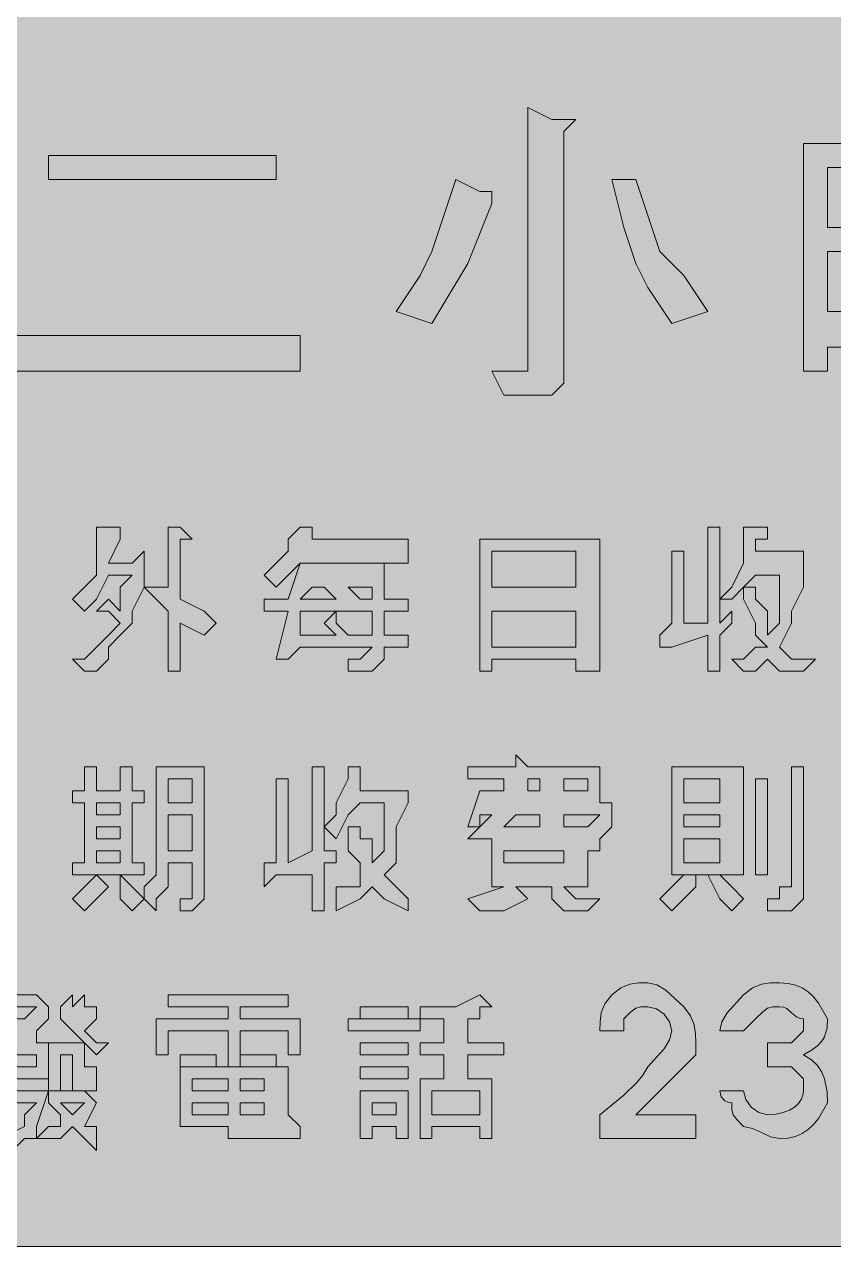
# Model space of a CAD drawing. Header units: metres. Extents: x 10 to 558, y 11 to 260.
# Drawn here: x 172.9 to 253.9, y 11.3 to 133.6 of the extents above; entities that cross this region are included whole.
import ezdxf

# ---------------------------------------------------------------- set-up
doc = ezdxf.new("R2010")
doc.units = ezdxf.units.M
doc.layers.add('FILL_BLUE_0000FF', color=7, linetype='Continuous', true_color=0x0000ff)
doc.layers.add('FILL_WHITE_FFFFFF', color=7, linetype='Continuous', true_color=0xffffff)

msp = doc.modelspace()

# ---------------------------------------------------------------- hatches: boundary and pattern name
at = {"layer": 'FILL_BLUE_0000FF', "true_color": 0x0000ff}
h = msp.add_hatch(color=7, dxfattribs=at)
h.dxf.hatch_style = 1
h.paths.add_polyline_path([(551.8, 259.63), (552.54, 259.47), (553.8, 258.93), (554.83, 258.16), (555.75, 257.28), (556.54, 256.78), (557.14, 256.19), (557.56, 255.55), (557.85, 254.88), (558.11, 253.57), (558.15, 252.48), (558.15, 18.48), (558.15, 16.08), (555.75, 13.68), (554.83, 12.8), (553.8, 12.03), (552.54, 11.49), (551.8, 11.33), (550.95, 11.28), (16.95, 11.28), (16.05, 11.3), (15.15, 11.43), (14.25, 11.79), (13.35, 12.48), (12.6, 12.63), (11.83, 12.99), (10.95, 13.68), (10.55, 14.18), (10.26, 14.77), (9.9, 16.08), (9.75, 18.48), (9.75, 252.48), (9.75, 254.88), (9.94, 255.76), (10.35, 256.53), (10.95, 257.28), (11.83, 257.99), (12.6, 258.48), (13.14, 258.97), (13.3, 259.28), (13.35, 259.68), (16.95, 259.68), (550.95, 259.68), (551.8, 259.63)])
at = {"layer": 'FILL_WHITE_FFFFFF', "true_color": 0xffffff}
h = msp.add_hatch(color=7, dxfattribs=at)
h.dxf.hatch_style = 1
h.paths.add_polyline_path([(226.95, 124.08), (228.15, 124.08), (226.95, 122.88), (226.95, 100.08), (226.95, 97.68), (225.75, 96.48), (224.55, 96.48), (223.35, 96.48), (220.95, 96.48), (219.75, 98.88), (222.15, 98.88), (223.35, 98.88), (223.35, 100.08), (223.35, 125.28), (225.75, 124.08), (226.95, 124.08)])
h = msp.add_hatch(color=7, dxfattribs=at)
h.dxf.hatch_style = 1
h.paths.add_polyline_path([(256.95, 100.08), (256.95, 101.28), (253.35, 101.28), (253.35, 98.88), (250.95, 98.88), (250.95, 100.08), (250.95, 121.68), (259.35, 121.68), (259.35, 100.08), (256.95, 100.08)])
h.paths.add_polyline_path([(253.35, 119.28), (253.35, 113.28), (256.95, 113.28), (256.95, 119.28), (253.35, 119.28)], flags=16)
h.paths.add_polyline_path([(256.95, 110.88), (253.35, 110.88), (253.35, 104.88), (256.95, 104.88), (256.95, 110.88)], flags=16)
h = msp.add_hatch(color=7, dxfattribs=at)
h.dxf.hatch_style = 1
h.paths.add_polyline_path([(198.15, 120.48), (198.15, 118.08), (175.35, 118.08), (175.35, 120.48), (198.15, 120.48)])
h = msp.add_hatch(color=7, dxfattribs=at)
h.dxf.hatch_style = 1
h.paths.add_polyline_path([(212.55, 108.48), (213.75, 110.88), (214.95, 114.48), (216.15, 118.08), (218.55, 116.88), (219.75, 116.88), (219.75, 115.68), (217.35, 109.68), (213.75, 103.68), (210.15, 104.88), (212.55, 108.48)])
h = msp.add_hatch(color=7, dxfattribs=at)
h.dxf.hatch_style = 1
h.paths.add_polyline_path([(235.35, 107.28), (234.15, 109.68), (232.95, 113.28), (231.75, 118.08), (234.15, 118.08), (235.35, 114.48), (236.55, 110.88), (238.95, 108.48), (241.35, 104.88), (237.75, 103.68), (235.35, 107.28)])
h = msp.add_hatch(color=7, dxfattribs=at)
h.dxf.hatch_style = 1
h.paths.add_polyline_path([(200.55, 102.48), (200.55, 98.88), (171.75, 98.88), (171.75, 102.48), (200.55, 102.48)])
h = msp.add_hatch(color=7, dxfattribs=at)
h.dxf.hatch_style = 1
h.paths.add_polyline_path([(182.55, 83.28), (182.55, 82.08), (181.35, 79.68), (183.75, 79.68), (184.95, 80.88), (184.95, 79.68), (184.95, 77.28), (183.75, 74.88), (183.75, 73.68), (182.55, 72.48), (181.35, 71.28), (181.35, 70.08), (180.15, 68.88), (178.95, 68.88), (177.75, 70.08), (178.95, 70.08), (180.15, 71.28), (181.35, 72.48), (182.55, 73.68), (181.35, 74.88), (180.15, 74.88), (181.35, 76.08), (182.55, 74.88), (182.55, 77.28), (183.75, 78.48), (181.35, 78.48), (180.15, 76.08), (178.95, 74.88), (177.75, 76.08), (178.95, 77.28), (180.15, 78.48), (180.15, 80.88), (180.15, 83.28), (181.35, 83.28), (182.55, 83.28)])
h = msp.add_hatch(color=7, dxfattribs=at)
h.dxf.hatch_style = 1
h.paths.add_polyline_path([(189.75, 82.08), (188.55, 82.08), (188.55, 76.08), (190.95, 74.88), (192.15, 73.68), (190.95, 72.48), (188.55, 73.68), (188.55, 68.88), (187.35, 68.88), (187.35, 74.88), (186.15, 76.08), (184.95, 77.28), (186.15, 77.28), (187.35, 77.28), (187.35, 83.28), (188.55, 83.28), (189.75, 82.08)])
h = msp.add_hatch(color=7, dxfattribs=at)
h.dxf.hatch_style = 1
h.paths.add_polyline_path([(198.15, 79.68), (199.35, 80.88), (199.35, 82.08), (200.55, 83.28), (201.75, 83.28), (201.75, 82.08), (211.35, 82.08), (211.35, 79.68), (200.55, 79.68), (198.15, 77.28), (196.95, 78.48), (198.15, 79.68)])
h = msp.add_hatch(color=7, dxfattribs=at)
h.dxf.hatch_style = 1
h.paths.add_polyline_path([(241.35, 73.68), (241.35, 83.28), (242.55, 83.28), (242.55, 82.08), (242.55, 73.68), (243.75, 74.88), (243.75, 73.68), (242.55, 72.48), (242.55, 68.88), (241.35, 68.88), (241.35, 72.48), (237.75, 71.28), (236.55, 71.28), (236.55, 72.48), (237.75, 73.68), (237.75, 80.88), (238.95, 80.88), (238.95, 73.68), (241.35, 73.68)])
h = msp.add_hatch(color=7, dxfattribs=at)
h.dxf.hatch_style = 1
h.paths.add_polyline_path([(242.55, 76.08), (243.75, 77.28), (244.95, 79.68), (244.95, 80.88), (244.95, 83.28), (246.15, 83.28), (247.35, 83.28), (247.35, 82.08), (246.15, 82.08), (246.15, 80.88), (250.95, 80.88), (250.95, 78.48), (250.95, 77.28), (249.75, 74.88), (249.75, 73.68), (248.55, 71.28), (249.75, 70.08), (252.15, 70.08), (250.95, 68.88), (248.55, 68.88), (247.35, 70.08), (246.15, 68.88), (244.95, 68.88), (243.75, 70.08), (244.95, 70.08), (246.15, 71.28), (247.35, 71.28), (246.15, 72.48), (246.15, 73.68), (244.95, 76.08), (244.95, 77.28), (243.75, 76.08), (242.55, 76.08)])
h.paths.add_polyline_path([(246.15, 77.28), (246.15, 76.08), (247.35, 74.88), (247.35, 73.68), (247.35, 72.48), (248.55, 73.68), (248.55, 74.88), (248.55, 77.28), (248.55, 78.48), (246.15, 78.48), (244.95, 77.28), (246.15, 77.28)], flags=16)
h = msp.add_hatch(color=7, dxfattribs=at)
h.dxf.hatch_style = 1
h.paths.add_polyline_path([(230.55, 68.88), (228.15, 68.88), (228.15, 70.08), (219.75, 70.08), (219.75, 68.88), (218.55, 68.88), (218.55, 82.08), (230.55, 82.08), (230.55, 68.88)])
h.paths.add_polyline_path([(219.75, 74.88), (219.75, 71.28), (228.15, 71.28), (228.15, 74.88), (219.75, 74.88)], flags=16)
h.paths.add_polyline_path([(228.15, 80.88), (219.75, 80.88), (219.75, 77.28), (228.15, 77.28), (228.15, 80.88)], flags=16)
h = msp.add_hatch(color=7, dxfattribs=at)
h.dxf.hatch_style = 1
h.paths.add_polyline_path([(211.35, 76.08), (211.35, 74.88), (208.95, 74.88), (208.95, 72.48), (211.35, 72.48), (211.35, 71.28), (208.95, 71.28), (208.95, 70.08), (207.75, 68.88), (206.55, 68.88), (205.35, 68.88), (205.35, 70.08), (206.55, 70.08), (207.75, 71.28), (200.55, 71.28), (199.35, 70.08), (198.15, 70.08), (199.35, 74.88), (196.95, 74.88), (196.95, 76.08), (199.35, 76.08), (200.55, 79.68), (208.95, 79.68), (208.95, 76.08), (211.35, 76.08)])
h.paths.add_polyline_path([(205.35, 77.28), (206.55, 76.08), (207.75, 76.08), (207.75, 77.28), (205.35, 77.28)], flags=16)
h.paths.add_polyline_path([(201.75, 77.28), (200.55, 76.08), (204.15, 76.08), (202.95, 77.28), (201.75, 77.28)], flags=16)
h.paths.add_polyline_path([(207.75, 72.48), (207.75, 74.88), (204.15, 74.88), (204.15, 73.68), (205.35, 72.48), (207.75, 72.48)], flags=16)
h.paths.add_polyline_path([(200.55, 74.88), (200.55, 72.48), (204.15, 72.48), (202.95, 73.68), (204.15, 74.88), (200.55, 74.88)], flags=16)
h = msp.add_hatch(color=7, dxfattribs=at)
h.dxf.hatch_style = 1
h.paths.add_polyline_path([(222.15, 59.28), (222.15, 60.48), (223.35, 59.28), (224.55, 59.28), (225.75, 59.28), (226.95, 59.28), (230.55, 59.28), (230.55, 55.68), (231.75, 55.68), (231.75, 53.28), (230.55, 52.08), (230.55, 50.88), (229.35, 50.88), (229.35, 47.28), (226.95, 47.28), (228.15, 46.08), (230.55, 46.08), (229.35, 44.88), (226.95, 44.88), (225.75, 46.08), (225.75, 47.28), (222.15, 47.28), (223.35, 46.08), (220.95, 44.88), (218.55, 44.88), (217.35, 46.08), (220.95, 47.28), (219.75, 47.28), (219.75, 52.08), (218.55, 52.08), (217.35, 52.08), (218.55, 53.28), (217.35, 53.28), (218.55, 56.88), (220.95, 56.88), (220.95, 58.08), (217.35, 58.08), (217.35, 59.28), (222.15, 59.28)])
h.paths.add_polyline_path([(219.75, 54.48), (218.55, 54.48), (218.55, 53.28), (219.75, 54.48)], flags=16)
h.paths.add_polyline_path([(224.55, 58.08), (223.35, 58.08), (223.35, 56.88), (224.55, 56.88), (224.55, 58.08)], flags=16)
h.paths.add_polyline_path([(229.35, 56.88), (229.35, 58.08), (226.95, 58.08), (226.95, 56.88), (229.35, 56.88)], flags=16)
h.paths.add_polyline_path([(224.55, 53.28), (224.55, 54.48), (222.15, 54.48), (220.95, 53.28), (224.55, 53.28)], flags=16)
h.paths.add_polyline_path([(230.55, 54.48), (226.95, 54.48), (226.95, 53.28), (229.35, 53.28), (230.55, 54.48)], flags=16)
h.paths.add_polyline_path([(226.95, 50.88), (220.95, 50.88), (220.95, 49.68), (226.95, 49.68), (226.95, 50.88)], flags=16)
h = msp.add_hatch(color=7, dxfattribs=at)
h.dxf.hatch_style = 1
h.paths.add_polyline_path([(183.75, 49.68), (184.95, 49.68), (184.95, 48.48), (177.75, 48.48), (177.75, 49.68), (178.95, 49.68), (178.95, 55.68), (177.75, 55.68), (177.75, 56.88), (178.95, 56.88), (178.95, 59.28), (180.15, 59.28), (180.15, 56.88), (182.55, 56.88), (182.55, 59.28), (183.75, 59.28), (183.75, 56.88), (184.95, 56.88), (184.95, 55.68), (183.75, 55.68), (183.75, 49.68)])
h.paths.add_polyline_path([(180.15, 52.08), (182.55, 52.08), (182.55, 53.28), (180.15, 53.28), (180.15, 52.08)], flags=16)
h.paths.add_polyline_path([(180.15, 50.88), (180.15, 49.68), (182.55, 49.68), (182.55, 50.88), (180.15, 50.88)], flags=16)
h.paths.add_polyline_path([(182.55, 55.68), (180.15, 55.68), (180.15, 54.48), (182.55, 54.48), (182.55, 55.68)], flags=16)
h = msp.add_hatch(color=7, dxfattribs=at)
h.dxf.hatch_style = 1
h.paths.add_polyline_path([(190.95, 46.08), (189.75, 44.88), (188.55, 44.88), (188.55, 46.08), (189.75, 46.08), (189.75, 47.28), (189.75, 49.68), (187.35, 49.68), (187.35, 48.48), (187.35, 47.28), (186.15, 46.08), (186.15, 44.88), (184.95, 46.08), (184.95, 47.28), (186.15, 48.48), (186.15, 50.88), (186.15, 53.28), (186.15, 59.28), (190.95, 59.28), (190.95, 47.28), (190.95, 46.08)])
h.paths.add_polyline_path([(187.35, 54.48), (187.35, 50.88), (189.75, 50.88), (189.75, 54.48), (187.35, 54.48)], flags=16)
h.paths.add_polyline_path([(189.75, 58.08), (187.35, 58.08), (187.35, 55.68), (189.75, 55.68), (189.75, 58.08)], flags=16)
h = msp.add_hatch(color=7, dxfattribs=at)
h.dxf.hatch_style = 1
h.paths.add_polyline_path([(198.15, 49.68), (198.15, 58.08), (199.35, 58.08), (199.35, 56.88), (199.35, 49.68), (201.75, 50.88), (201.75, 59.28), (202.95, 59.28), (202.95, 50.88), (204.15, 50.88), (204.15, 49.68), (202.95, 49.68), (202.95, 44.88), (201.75, 44.88), (201.75, 48.48), (198.15, 48.48), (196.95, 47.28), (196.95, 48.48), (196.95, 49.68), (198.15, 49.68)])
h = msp.add_hatch(color=7, dxfattribs=at)
h.dxf.hatch_style = 1
h.paths.add_polyline_path([(211.35, 56.88), (211.35, 55.68), (210.15, 53.28), (210.15, 52.08), (210.15, 49.68), (208.95, 48.48), (210.15, 47.28), (211.35, 46.08), (211.35, 44.88), (208.95, 46.08), (207.75, 47.28), (206.55, 46.08), (204.15, 44.88), (204.15, 46.08), (204.15, 47.28), (205.35, 47.28), (206.55, 47.28), (206.55, 48.48), (206.55, 49.68), (205.35, 50.88), (205.35, 52.08), (205.35, 53.28), (206.55, 53.28), (206.55, 52.08), (207.75, 52.08), (207.75, 50.88), (207.75, 49.68), (208.95, 50.88), (208.95, 52.08), (208.95, 53.28), (208.95, 55.68), (206.55, 55.68), (205.35, 54.48), (204.15, 52.08), (202.95, 53.28), (204.15, 54.48), (204.15, 55.68), (205.35, 58.08), (205.35, 59.28), (206.55, 59.28), (206.55, 56.88), (211.35, 56.88)])
h = msp.add_hatch(color=7, dxfattribs=at)
h.dxf.hatch_style = 1
h.paths.add_polyline_path([(237.75, 59.28), (244.95, 59.28), (244.95, 48.48), (237.75, 48.48), (237.75, 59.28)])
h.paths.add_polyline_path([(238.95, 53.28), (242.55, 53.28), (242.55, 54.48), (238.95, 54.48), (238.95, 53.28)], flags=16)
h.paths.add_polyline_path([(238.95, 58.08), (238.95, 55.68), (242.55, 55.68), (242.55, 58.08), (238.95, 58.08)], flags=16)
h.paths.add_polyline_path([(242.55, 52.08), (238.95, 52.08), (238.95, 49.68), (242.55, 49.68), (242.55, 52.08)], flags=16)
h = msp.add_hatch(color=7, dxfattribs=at)
h.dxf.hatch_style = 1
h.paths.add_polyline_path([(250.95, 59.28), (250.95, 47.28), (250.95, 46.08), (249.75, 44.88), (248.55, 44.88), (247.35, 44.88), (247.35, 46.08), (248.55, 46.08), (248.55, 47.28), (249.75, 47.28), (249.75, 59.28), (250.95, 59.28)])
h = msp.add_hatch(color=7, dxfattribs=at)
h.dxf.hatch_style = 1
h.paths.add_polyline_path([(247.35, 58.08), (247.35, 56.88), (247.35, 48.48), (246.15, 48.48), (246.15, 58.08), (247.35, 58.08)])
h = msp.add_hatch(color=7, dxfattribs=at)
h.dxf.hatch_style = 1
h.paths.add_polyline_path([(178.95, 47.28), (180.15, 48.48), (181.35, 47.28), (180.15, 46.08), (178.95, 44.88), (177.75, 46.08), (178.95, 47.28)])
h = msp.add_hatch(color=7, dxfattribs=at)
h.dxf.hatch_style = 1
h.paths.add_polyline_path([(183.75, 47.28), (184.95, 46.08), (183.75, 44.88), (182.55, 46.08), (182.55, 47.28), (182.55, 48.48), (183.75, 47.28)])
h = msp.add_hatch(color=7, dxfattribs=at)
h.dxf.hatch_style = 1
h.paths.add_polyline_path([(237.75, 47.28), (238.95, 48.48), (240.15, 48.48), (240.15, 47.28), (238.95, 46.08), (237.75, 44.88), (236.55, 46.08), (237.75, 47.28)])
h = msp.add_hatch(color=7, dxfattribs=at)
h.dxf.hatch_style = 1
h.paths.add_polyline_path([(242.55, 46.08), (241.35, 48.48), (242.55, 48.48), (243.75, 47.28), (244.95, 46.08), (243.75, 44.88), (242.55, 46.08)])
h = msp.add_hatch(color=7, dxfattribs=at)
h.dxf.hatch_style = 1
h.paths.add_polyline_path([(230.55, 32.88), (230.57, 33.78), (230.7, 34.68), (231.06, 35.58), (231.75, 36.48), (232.65, 37.17), (233.55, 37.53), (234.45, 37.66), (235.35, 37.68), (236.25, 37.47), (237.15, 36.93), (238.95, 35.28), (239.64, 34.38), (240, 33.48), (240.13, 32.58), (240.15, 31.68), (240.15, 30.48), (234.15, 24.48), (240.15, 24.48), (240.15, 22.08), (230.55, 22.08), (230.55, 24.48), (232.95, 26.43), (234.26, 27.69), (234.85, 28.43), (235.35, 29.28), (237, 31.08), (237.54, 31.98), (237.75, 32.88), (237.54, 33.76), (237, 34.53), (236.23, 35.07), (235.35, 35.28), (234.64, 35.26), (234.15, 35.13), (233.66, 34.77), (232.95, 34.08), (232.95, 32.88), (230.55, 32.88)])
h = msp.add_hatch(color=7, dxfattribs=at)
h.dxf.hatch_style = 1
h.paths.add_polyline_path([(250.95, 28.08), (249.75, 29.28), (247.35, 29.28), (247.35, 31.68), (248.55, 31.68), (249.75, 31.68), (250.95, 32.88), (250.95, 34.08), (250.55, 34.13), (250.24, 34.27), (249.75, 34.68), (249.26, 35.09), (248.95, 35.23), (248.55, 35.28), (247.84, 35.26), (247.35, 35.13), (246.86, 34.77), (246.15, 34.08), (244.95, 32.88), (242.55, 32.88), (242.76, 33.78), (243.3, 34.68), (244.95, 36.48), (245.85, 37.17), (246.75, 37.53), (247.65, 37.66), (248.55, 37.68), (249.4, 37.62), (250.14, 37.45), (250.81, 37.17), (251.4, 36.78), (251.94, 36.27), (252.43, 35.65), (253.35, 34.08), (253.31, 33.18), (253.05, 32.28), (252.76, 31.83), (252.34, 31.38), (251.74, 30.93), (250.95, 30.48), (251.74, 29.98), (252.34, 29.39), (252.76, 28.75), (253.05, 28.08), (253.31, 26.77), (253.35, 25.68), (252.43, 24.1), (251.94, 23.49), (251.4, 22.98), (250.81, 22.59), (250.14, 22.3), (249.4, 22.14), (248.55, 22.08), (247.65, 22.27), (246.75, 22.68), (245.85, 23.09), (244.95, 23.28), (244.26, 23.99), (243.9, 24.48), (243.77, 24.97), (243.75, 25.68), (243.35, 25.73), (243.06, 25.87), (242.7, 26.28), (242.55, 26.88), (244.95, 26.88), (245.16, 26), (245.7, 25.23), (246.47, 24.69), (247.35, 24.48), (248.19, 24.53), (248.92, 24.69), (249.54, 24.92), (250.05, 25.23), (250.44, 25.59), (250.72, 26), (250.89, 26.43), (250.95, 26.88), (250.95, 28.08)])
h = msp.add_hatch(color=7, dxfattribs=at)
h.dxf.hatch_style = 1
h.paths.add_polyline_path([(175.35, 28.08), (171.75, 28.08), (171.75, 26.88), (175.35, 26.88), (174.15, 23.28), (174.15, 22.08), (172.95, 22.08), (171.75, 20.88), (170.55, 22.08), (172.95, 23.28), (172.95, 24.48), (174.15, 25.68), (171.75, 25.68), (171.75, 24.48), (170.55, 24.48), (171.75, 29.28), (174.15, 29.28), (174.15, 30.48), (171.75, 30.48), (170.55, 30.48), (170.55, 31.68), (171.75, 31.68), (171.75, 32.88), (170.55, 34.08), (171.75, 34.08), (172.95, 34.08), (174.15, 35.28), (171.75, 35.28), (171.75, 36.48), (174.15, 36.48), (175.35, 35.28), (175.35, 34.08), (174.15, 32.88), (174.15, 31.68), (175.35, 31.68), (175.35, 28.08)])
h = msp.add_hatch(color=7, dxfattribs=at)
h.dxf.hatch_style = 1
h.paths.add_polyline_path([(180.15, 30.48), (178.95, 31.68), (177.75, 32.88), (176.55, 34.08), (176.55, 35.28), (177.75, 36.48), (177.75, 35.28), (178.95, 36.48), (178.95, 35.28), (180.15, 35.28), (180.15, 34.08), (178.95, 32.88), (180.15, 31.68), (181.35, 31.68), (180.15, 30.48)])
h = msp.add_hatch(color=7, dxfattribs=at)
h.dxf.hatch_style = 1
h.paths.add_polyline_path([(199.35, 36.48), (199.35, 35.28), (194.55, 35.28), (194.55, 34.08), (200.55, 34.08), (200.55, 30.48), (199.35, 30.48), (199.35, 32.88), (194.55, 32.88), (194.55, 29.28), (193.35, 29.28), (193.35, 32.88), (187.35, 32.88), (187.35, 30.48), (186.15, 30.48), (186.15, 34.08), (193.35, 34.08), (193.35, 35.28), (187.35, 35.28), (187.35, 36.48), (199.35, 36.48)])
h = msp.add_hatch(color=7, dxfattribs=at)
h.dxf.hatch_style = 1
h.paths.add_polyline_path([(218.55, 36.48), (219.75, 35.28), (218.55, 35.28), (218.55, 34.08), (217.35, 34.08), (217.35, 31.68), (220.95, 31.68), (220.95, 30.48), (217.35, 30.48), (217.35, 28.08), (219.75, 28.08), (219.75, 22.08), (218.55, 22.08), (218.55, 23.28), (213.75, 23.28), (213.75, 22.08), (212.55, 22.08), (212.55, 28.08), (214.95, 28.08), (214.95, 30.48), (212.55, 30.48), (212.55, 31.68), (214.95, 31.68), (214.95, 34.08), (212.55, 34.08), (212.55, 35.28), (216.15, 35.28), (218.55, 36.48)])
h.paths.add_polyline_path([(218.55, 26.88), (213.75, 26.88), (213.75, 24.48), (218.55, 24.48), (218.55, 26.88)], flags=16)
h = msp.add_hatch(color=7, dxfattribs=at)
h.dxf.hatch_style = 1
h.paths.add_polyline_path([(211.35, 35.28), (211.35, 34.08), (206.55, 34.08), (206.55, 35.28), (211.35, 35.28)])
h = msp.add_hatch(color=7, dxfattribs=at)
h.dxf.hatch_style = 1
h.paths.add_polyline_path([(212.55, 34.08), (212.55, 32.88), (205.35, 32.88), (205.35, 34.08), (212.55, 34.08)])
h = msp.add_hatch(color=7, dxfattribs=at)
h.dxf.hatch_style = 1
h.paths.add_polyline_path([(180.15, 28.08), (180.15, 26.88), (178.95, 26.88), (177.75, 26.88), (177.75, 28.08), (177.75, 30.48), (176.55, 30.48), (176.55, 29.28), (176.55, 28.08), (176.55, 26.88), (175.35, 26.88), (175.35, 28.08), (175.35, 29.28), (175.35, 30.48), (175.35, 31.68), (178.95, 31.68), (178.95, 29.28), (180.15, 29.28), (180.15, 28.08)])
h = msp.add_hatch(color=7, dxfattribs=at)
h.dxf.hatch_style = 1
h.paths.add_polyline_path([(211.35, 31.68), (211.35, 30.48), (206.55, 30.48), (206.55, 31.68), (211.35, 31.68)])
h = msp.add_hatch(color=7, dxfattribs=at)
h.dxf.hatch_style = 1
h.paths.add_polyline_path([(192.15, 30.48), (192.15, 29.28), (188.55, 29.28), (188.55, 30.48), (192.15, 30.48)])
h = msp.add_hatch(color=7, dxfattribs=at)
h.dxf.hatch_style = 1
h.paths.add_polyline_path([(198.15, 30.48), (198.15, 29.28), (194.55, 29.28), (194.55, 30.48), (198.15, 30.48)])
h = msp.add_hatch(color=7, dxfattribs=at)
h.dxf.hatch_style = 1
h.paths.add_polyline_path([(193.35, 23.28), (188.55, 23.28), (188.55, 29.28), (199.35, 29.28), (199.35, 24.48), (200.55, 23.28), (200.55, 22.08), (199.35, 22.08), (194.55, 22.08), (193.35, 22.08), (193.35, 23.28)])
h.paths.add_polyline_path([(196.95, 26.88), (196.95, 28.08), (194.55, 28.08), (194.55, 26.88), (196.95, 26.88)], flags=16)
h.paths.add_polyline_path([(189.75, 26.88), (193.35, 26.88), (193.35, 28.08), (189.75, 28.08), (189.75, 26.88)], flags=16)
h.paths.add_polyline_path([(194.55, 25.68), (194.55, 24.48), (196.95, 24.48), (196.95, 25.68), (194.55, 25.68)], flags=16)
h.paths.add_polyline_path([(193.35, 25.68), (189.75, 25.68), (189.75, 24.48), (193.35, 24.48), (193.35, 25.68)], flags=16)
h = msp.add_hatch(color=7, dxfattribs=at)
h.dxf.hatch_style = 1
h.paths.add_polyline_path([(211.35, 29.28), (211.35, 28.08), (206.55, 28.08), (206.55, 29.28), (211.35, 29.28)])
h = msp.add_hatch(color=7, dxfattribs=at)
h.dxf.hatch_style = 1
h.paths.add_polyline_path([(178.95, 26.88), (180.15, 25.68), (178.95, 23.28), (180.15, 23.28), (180.15, 22.08), (180.15, 20.88), (178.95, 22.08), (177.75, 23.28), (176.55, 22.08), (175.35, 22.08), (174.15, 22.08), (175.35, 23.28), (176.55, 23.28), (176.55, 24.48), (175.35, 25.68), (175.35, 26.88), (178.95, 26.88)])
h.paths.add_polyline_path([(178.95, 25.68), (176.55, 25.68), (177.75, 24.48), (178.95, 25.68)], flags=16)
h = msp.add_hatch(color=7, dxfattribs=at)
h.dxf.hatch_style = 1
h.paths.add_polyline_path([(211.35, 26.88), (211.35, 22.08), (210.15, 22.08), (210.15, 23.28), (207.75, 23.28), (207.75, 22.08), (206.55, 22.08), (206.55, 26.88), (211.35, 26.88)])
h.paths.add_polyline_path([(210.15, 25.68), (207.75, 25.68), (207.75, 24.48), (210.15, 24.48), (210.15, 25.68)], flags=16)

# ---------------------------------------------------------------- linework, layer by layer
at = {"layer": 'FILL_BLUE_0000FF', "lineweight": 0, "true_color": 0x0000ff}
msp.add_lwpolyline([(550.95, 11.28), (16.95, 11.28), (16.05, 11.3), (15.15, 11.43), (14.25, 11.79), (13.35, 12.48), (12.6, 12.63), (11.83, 12.99), (10.95, 13.68), (10.55, 14.18), (10.26, 14.77), (9.9, 16.08), (9.75, 18.48), (9.75, 252.48)], dxfattribs=at)
at = {"layer": 'FILL_WHITE_FFFFFF', "lineweight": 0, "true_color": 0xffffff}
for points in [[(226.95, 124.08), (228.15, 124.08), (226.95, 122.88), (226.95, 100.08), (226.95, 97.68), (225.75, 96.48), (224.55, 96.48), (223.35, 96.48), (220.95, 96.48), (219.75, 98.88), (222.15, 98.88), (223.35, 98.88), (223.35, 100.08), (223.35, 125.28), (225.75, 124.08)], [(256.95, 100.08), (256.95, 101.28), (253.35, 101.28), (253.35, 98.88), (250.95, 98.88), (250.95, 100.08), (250.95, 121.68), (259.35, 121.68), (259.35, 100.08)], [(198.15, 120.48), (198.15, 118.08), (175.35, 118.08), (175.35, 120.48)], [(253.35, 119.28), (253.35, 113.28), (256.95, 113.28), (256.95, 119.28)], [(212.55, 108.48), (213.75, 110.88), (214.95, 114.48), (216.15, 118.08), (218.55, 116.88), (219.75, 116.88), (219.75, 115.68), (217.35, 109.68), (213.75, 103.68), (210.15, 104.88)], [(235.35, 107.28), (234.15, 109.68), (232.95, 113.28), (231.75, 118.08), (234.15, 118.08), (235.35, 114.48), (236.55, 110.88), (238.95, 108.48), (241.35, 104.88), (237.75, 103.68)], [(256.95, 110.88), (253.35, 110.88), (253.35, 104.88), (256.95, 104.88)], [(200.55, 102.48), (200.55, 98.88), (171.75, 98.88), (171.75, 102.48)], [(182.55, 83.28), (182.55, 82.08), (181.35, 79.68), (183.75, 79.68), (184.95, 80.88), (184.95, 79.68), (184.95, 77.28), (183.75, 74.88), (183.75, 73.68), (182.55, 72.48), (181.35, 71.28), (181.35, 70.08), (180.15, 68.88), (178.95, 68.88), (177.75, 70.08), (178.95, 70.08), (180.15, 71.28), (181.35, 72.48), (182.55, 73.68), (181.35, 74.88), (180.15, 74.88), (181.35, 76.08), (182.55, 74.88), (182.55, 77.28), (183.75, 78.48), (181.35, 78.48), (180.15, 76.08), (178.95, 74.88), (177.75, 76.08), (178.95, 77.28), (180.15, 78.48), (180.15, 80.88), (180.15, 83.28), (181.35, 83.28)], [(189.75, 82.08), (188.55, 82.08), (188.55, 76.08), (190.95, 74.88), (192.15, 73.68), (190.95, 72.48), (188.55, 73.68), (188.55, 68.88), (187.35, 68.88), (187.35, 74.88), (186.15, 76.08), (184.95, 77.28), (186.15, 77.28), (187.35, 77.28), (187.35, 83.28), (188.55, 83.28)], [(198.15, 79.68), (199.35, 80.88), (199.35, 82.08), (200.55, 83.28), (201.75, 83.28), (201.75, 82.08), (211.35, 82.08), (211.35, 79.68), (200.55, 79.68), (198.15, 77.28), (196.95, 78.48)], [(241.35, 73.68), (241.35, 83.28), (242.55, 83.28), (242.55, 82.08), (242.55, 73.68), (243.75, 74.88), (243.75, 73.68), (242.55, 72.48), (242.55, 68.88), (241.35, 68.88), (241.35, 72.48), (237.75, 71.28), (236.55, 71.28), (236.55, 72.48), (237.75, 73.68), (237.75, 80.88), (238.95, 80.88), (238.95, 73.68)], [(242.55, 76.08), (243.75, 77.28), (244.95, 79.68), (244.95, 80.88), (244.95, 83.28), (246.15, 83.28), (247.35, 83.28), (247.35, 82.08), (246.15, 82.08), (246.15, 80.88), (250.95, 80.88), (250.95, 78.48), (250.95, 77.28), (249.75, 74.88), (249.75, 73.68), (248.55, 71.28), (249.75, 70.08), (252.15, 70.08), (250.95, 68.88), (248.55, 68.88), (247.35, 70.08), (246.15, 68.88), (244.95, 68.88), (243.75, 70.08), (244.95, 70.08), (246.15, 71.28), (247.35, 71.28), (246.15, 72.48), (246.15, 73.68), (244.95, 76.08), (244.95, 77.28), (243.75, 76.08)], [(230.55, 68.88), (228.15, 68.88), (228.15, 70.08), (219.75, 70.08), (219.75, 68.88), (218.55, 68.88), (218.55, 82.08), (230.55, 82.08)], [(228.15, 80.88), (219.75, 80.88), (219.75, 77.28), (228.15, 77.28)], [(211.35, 76.08), (211.35, 74.88), (208.95, 74.88), (208.95, 72.48), (211.35, 72.48), (211.35, 71.28), (208.95, 71.28), (208.95, 70.08), (207.75, 68.88), (206.55, 68.88), (205.35, 68.88), (205.35, 70.08), (206.55, 70.08), (207.75, 71.28), (200.55, 71.28), (199.35, 70.08), (198.15, 70.08), (199.35, 74.88), (196.95, 74.88), (196.95, 76.08), (199.35, 76.08), (200.55, 79.68), (208.95, 79.68), (208.95, 76.08)], [(246.15, 77.28), (246.15, 76.08), (247.35, 74.88), (247.35, 73.68), (247.35, 72.48), (248.55, 73.68), (248.55, 74.88), (248.55, 77.28), (248.55, 78.48), (246.15, 78.48), (244.95, 77.28)], [(201.75, 77.28), (200.55, 76.08), (204.15, 76.08), (202.95, 77.28)], [(205.35, 77.28), (206.55, 76.08), (207.75, 76.08), (207.75, 77.28)], [(200.55, 74.88), (200.55, 72.48), (204.15, 72.48), (202.95, 73.68), (204.15, 74.88)], [(207.75, 72.48), (207.75, 74.88), (204.15, 74.88), (204.15, 73.68), (205.35, 72.48)], [(219.75, 74.88), (219.75, 71.28), (228.15, 71.28), (228.15, 74.88)], [(222.15, 59.28), (222.15, 60.48), (223.35, 59.28), (224.55, 59.28), (225.75, 59.28), (226.95, 59.28), (230.55, 59.28), (230.55, 55.68), (231.75, 55.68), (231.75, 53.28), (230.55, 52.08), (230.55, 50.88), (229.35, 50.88), (229.35, 47.28), (226.95, 47.28), (228.15, 46.08), (230.55, 46.08), (229.35, 44.88), (226.95, 44.88), (225.75, 46.08), (225.75, 47.28), (222.15, 47.28), (223.35, 46.08), (220.95, 44.88), (218.55, 44.88), (217.35, 46.08), (220.95, 47.28), (219.75, 47.28), (219.75, 52.08), (218.55, 52.08), (217.35, 52.08), (218.55, 53.28), (217.35, 53.28), (218.55, 56.88), (220.95, 56.88), (220.95, 58.08), (217.35, 58.08), (217.35, 59.28)], [(183.75, 49.68), (184.95, 49.68), (184.95, 48.48), (177.75, 48.48), (177.75, 49.68), (178.95, 49.68), (178.95, 55.68), (177.75, 55.68), (177.75, 56.88), (178.95, 56.88), (178.95, 59.28), (180.15, 59.28), (180.15, 56.88), (182.55, 56.88), (182.55, 59.28), (183.75, 59.28), (183.75, 56.88), (184.95, 56.88), (184.95, 55.68), (183.75, 55.68)], [(190.95, 46.08), (189.75, 44.88), (188.55, 44.88), (188.55, 46.08), (189.75, 46.08), (189.75, 47.28), (189.75, 49.68), (187.35, 49.68), (187.35, 48.48), (187.35, 47.28), (186.15, 46.08), (186.15, 44.88), (184.95, 46.08), (184.95, 47.28), (186.15, 48.48), (186.15, 50.88), (186.15, 53.28), (186.15, 59.28), (190.95, 59.28), (190.95, 47.28)], [(198.15, 49.68), (198.15, 58.08), (199.35, 58.08), (199.35, 56.88), (199.35, 49.68), (201.75, 50.88), (201.75, 59.28), (202.95, 59.28), (202.95, 50.88), (204.15, 50.88), (204.15, 49.68), (202.95, 49.68), (202.95, 44.88), (201.75, 44.88), (201.75, 48.48), (198.15, 48.48), (196.95, 47.28), (196.95, 48.48), (196.95, 49.68)], [(211.35, 56.88), (211.35, 55.68), (210.15, 53.28), (210.15, 52.08), (210.15, 49.68), (208.95, 48.48), (210.15, 47.28), (211.35, 46.08), (211.35, 44.88), (208.95, 46.08), (207.75, 47.28), (206.55, 46.08), (204.15, 44.88), (204.15, 46.08), (204.15, 47.28), (205.35, 47.28), (206.55, 47.28), (206.55, 48.48), (206.55, 49.68), (205.35, 50.88), (205.35, 52.08), (205.35, 53.28), (206.55, 53.28), (206.55, 52.08), (207.75, 52.08), (207.75, 50.88), (207.75, 49.68), (208.95, 50.88), (208.95, 52.08), (208.95, 53.28), (208.95, 55.68), (206.55, 55.68), (205.35, 54.48), (204.15, 52.08), (202.95, 53.28), (204.15, 54.48), (204.15, 55.68), (205.35, 58.08), (205.35, 59.28), (206.55, 59.28), (206.55, 56.88)], [(237.75, 59.28), (244.95, 59.28), (244.95, 48.48), (237.75, 48.48)], [(250.95, 59.28), (250.95, 47.28), (250.95, 46.08), (249.75, 44.88), (248.55, 44.88), (247.35, 44.88), (247.35, 46.08), (248.55, 46.08), (248.55, 47.28), (249.75, 47.28), (249.75, 59.28)], [(189.75, 58.08), (187.35, 58.08), (187.35, 55.68), (189.75, 55.68)], [(224.55, 58.08), (223.35, 58.08), (223.35, 56.88), (224.55, 56.88)], [(229.35, 56.88), (229.35, 58.08), (226.95, 58.08), (226.95, 56.88)], [(238.95, 58.08), (238.95, 55.68), (242.55, 55.68), (242.55, 58.08)], [(247.35, 58.08), (247.35, 56.88), (247.35, 48.48), (246.15, 48.48), (246.15, 58.08)], [(182.55, 55.68), (180.15, 55.68), (180.15, 54.48), (182.55, 54.48)], [(187.35, 54.48), (187.35, 50.88), (189.75, 50.88), (189.75, 54.48)], [(219.75, 54.48), (218.55, 54.48), (218.55, 53.28)], [(224.55, 53.28), (224.55, 54.48), (222.15, 54.48), (220.95, 53.28)], [(230.55, 54.48), (226.95, 54.48), (226.95, 53.28), (229.35, 53.28)], [(238.95, 53.28), (242.55, 53.28), (242.55, 54.48), (238.95, 54.48)], [(180.15, 52.08), (182.55, 52.08), (182.55, 53.28), (180.15, 53.28)], [(242.55, 52.08), (238.95, 52.08), (238.95, 49.68), (242.55, 49.68)], [(180.15, 50.88), (180.15, 49.68), (182.55, 49.68), (182.55, 50.88)], [(226.95, 50.88), (220.95, 50.88), (220.95, 49.68), (226.95, 49.68)], [(178.95, 47.28), (180.15, 48.48), (181.35, 47.28), (180.15, 46.08), (178.95, 44.88), (177.75, 46.08)], [(183.75, 47.28), (184.95, 46.08), (183.75, 44.88), (182.55, 46.08), (182.55, 47.28), (182.55, 48.48)], [(237.75, 47.28), (238.95, 48.48), (240.15, 48.48), (240.15, 47.28), (238.95, 46.08), (237.75, 44.88), (236.55, 46.08)], [(242.55, 46.08), (241.35, 48.48), (242.55, 48.48), (243.75, 47.28), (244.95, 46.08), (243.75, 44.88)], [(230.55, 32.88), (230.57, 33.78), (230.7, 34.68), (231.06, 35.58), (231.75, 36.48), (232.65, 37.17), (233.55, 37.53), (234.45, 37.66), (235.35, 37.68), (236.25, 37.47), (237.15, 36.93), (238.95, 35.28), (239.64, 34.38), (240, 33.48), (240.13, 32.58), (240.15, 31.68), (240.15, 30.48), (234.15, 24.48), (240.15, 24.48), (240.15, 22.08), (230.55, 22.08), (230.55, 24.48), (232.95, 26.43), (234.26, 27.69), (234.85, 28.43), (235.35, 29.28), (237, 31.08), (237.54, 31.98), (237.75, 32.88), (237.54, 33.76), (237, 34.53), (236.23, 35.07), (235.35, 35.28), (234.64, 35.26), (234.15, 35.13), (233.66, 34.77), (232.95, 34.08), (232.95, 32.88)], [(250.95, 28.08), (249.75, 29.28), (247.35, 29.28), (247.35, 31.68), (248.55, 31.68), (249.75, 31.68), (250.95, 32.88), (250.95, 34.08), (250.55, 34.13), (250.24, 34.27), (249.75, 34.68), (249.26, 35.09), (248.95, 35.23), (248.55, 35.28), (247.84, 35.26), (247.35, 35.13), (246.86, 34.77), (246.15, 34.08), (244.95, 32.88), (242.55, 32.88), (242.76, 33.78), (243.3, 34.68), (244.95, 36.48), (245.85, 37.17), (246.75, 37.53), (247.65, 37.66), (248.55, 37.68), (249.4, 37.62), (250.14, 37.45), (250.81, 37.17), (251.4, 36.78), (251.94, 36.27), (252.43, 35.65), (253.35, 34.08), (253.31, 33.18), (253.05, 32.28), (252.76, 31.83), (252.34, 31.38), (251.74, 30.93), (250.95, 30.48), (251.74, 29.98), (252.34, 29.39), (252.76, 28.75), (253.05, 28.08), (253.31, 26.77), (253.35, 25.68), (252.43, 24.1), (251.94, 23.49), (251.4, 22.98), (250.81, 22.59), (250.14, 22.3), (249.4, 22.14), (248.55, 22.08), (247.65, 22.27), (246.75, 22.68), (245.85, 23.09), (244.95, 23.28), (244.26, 23.99), (243.9, 24.48), (243.77, 24.97), (243.75, 25.68), (243.35, 25.73), (243.06, 25.87), (242.7, 26.28), (242.55, 26.88), (244.95, 26.88), (245.16, 26), (245.7, 25.23), (246.47, 24.69), (247.35, 24.48), (248.19, 24.53), (248.92, 24.69), (249.54, 24.92), (250.05, 25.23), (250.44, 25.59), (250.72, 26), (250.89, 26.43), (250.95, 26.88)], [(180.15, 30.48), (178.95, 31.68), (177.75, 32.88), (176.55, 34.08), (176.55, 35.28), (177.75, 36.48), (177.75, 35.28), (178.95, 36.48), (178.95, 35.28), (180.15, 35.28), (180.15, 34.08), (178.95, 32.88), (180.15, 31.68), (181.35, 31.68)], [(199.35, 36.48), (199.35, 35.28), (194.55, 35.28), (194.55, 34.08), (200.55, 34.08), (200.55, 30.48), (199.35, 30.48), (199.35, 32.88), (194.55, 32.88), (194.55, 29.28), (193.35, 29.28), (193.35, 32.88), (187.35, 32.88), (187.35, 30.48), (186.15, 30.48), (186.15, 34.08), (193.35, 34.08), (193.35, 35.28), (187.35, 35.28), (187.35, 36.48)], [(218.55, 36.48), (219.75, 35.28), (218.55, 35.28), (218.55, 34.08), (217.35, 34.08), (217.35, 31.68), (220.95, 31.68), (220.95, 30.48), (217.35, 30.48), (217.35, 28.08), (219.75, 28.08), (219.75, 22.08), (218.55, 22.08), (218.55, 23.28), (213.75, 23.28), (213.75, 22.08), (212.55, 22.08), (212.55, 28.08), (214.95, 28.08), (214.95, 30.48), (212.55, 30.48), (212.55, 31.68), (214.95, 31.68), (214.95, 34.08), (212.55, 34.08), (212.55, 35.28), (216.15, 35.28)], [(211.35, 35.28), (211.35, 34.08), (206.55, 34.08), (206.55, 35.28)], [(212.55, 34.08), (212.55, 32.88), (205.35, 32.88), (205.35, 34.08)], [(180.15, 28.08), (180.15, 26.88), (178.95, 26.88), (177.75, 26.88), (177.75, 28.08), (177.75, 30.48), (176.55, 30.48), (176.55, 29.28), (176.55, 28.08), (176.55, 26.88), (175.35, 26.88), (175.35, 28.08), (175.35, 29.28), (175.35, 30.48), (175.35, 31.68), (178.95, 31.68), (178.95, 29.28), (180.15, 29.28)], [(211.35, 31.68), (211.35, 30.48), (206.55, 30.48), (206.55, 31.68)], [(192.15, 30.48), (192.15, 29.28), (188.55, 29.28), (188.55, 30.48)], [(198.15, 30.48), (198.15, 29.28), (194.55, 29.28), (194.55, 30.48)], [(193.35, 23.28), (188.55, 23.28), (188.55, 29.28), (199.35, 29.28), (199.35, 24.48), (200.55, 23.28), (200.55, 22.08), (199.35, 22.08), (194.55, 22.08), (193.35, 22.08)], [(211.35, 29.28), (211.35, 28.08), (206.55, 28.08), (206.55, 29.28)], [(189.75, 26.88), (193.35, 26.88), (193.35, 28.08), (189.75, 28.08)], [(196.95, 26.88), (196.95, 28.08), (194.55, 28.08), (194.55, 26.88)], [(178.95, 26.88), (180.15, 25.68), (178.95, 23.28), (180.15, 23.28), (180.15, 22.08), (180.15, 20.88), (178.95, 22.08), (177.75, 23.28), (176.55, 22.08), (175.35, 22.08), (174.15, 22.08), (175.35, 23.28), (176.55, 23.28), (176.55, 24.48), (175.35, 25.68), (175.35, 26.88)], [(211.35, 26.88), (211.35, 22.08), (210.15, 22.08), (210.15, 23.28), (207.75, 23.28), (207.75, 22.08), (206.55, 22.08), (206.55, 26.88)], [(218.55, 26.88), (213.75, 26.88), (213.75, 24.48), (218.55, 24.48)], [(178.95, 25.68), (176.55, 25.68), (177.75, 24.48)], [(193.35, 25.68), (189.75, 25.68), (189.75, 24.48), (193.35, 24.48)], [(194.55, 25.68), (194.55, 24.48), (196.95, 24.48), (196.95, 25.68)], [(210.15, 25.68), (207.75, 25.68), (207.75, 24.48), (210.15, 24.48)]]:
    msp.add_lwpolyline(points, close=True, dxfattribs=at)
for points in [[(171.75, 36.48), (174.15, 36.48), (175.35, 35.28), (175.35, 34.08), (174.15, 32.88), (174.15, 31.68), (175.35, 31.68), (175.35, 28.08), (171.75, 28.08)], [(171.75, 34.08), (172.95, 34.08), (174.15, 35.28), (171.75, 35.28)], [(171.75, 29.28), (174.15, 29.28), (174.15, 30.48), (171.75, 30.48)], [(171.75, 26.88), (175.35, 26.88), (174.15, 23.28), (174.15, 22.08), (172.95, 22.08), (171.75, 20.88)], [(170.55, 22.08), (172.95, 23.28), (172.95, 24.48), (174.15, 25.68), (171.75, 25.68)]]:
    msp.add_lwpolyline(points, dxfattribs=at)

doc.saveas('drawing.dxf')
